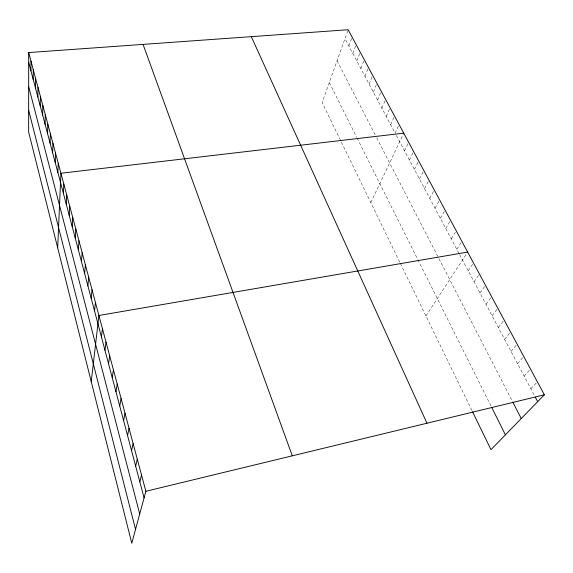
<?xml version="1.0" encoding="UTF-8"?>
<svg xmlns="http://www.w3.org/2000/svg" width="573" height="573" viewBox="0 0 573 573"><rect width="100%" height="100%" fill="white"/><g stroke="black" fill="none" stroke-linecap="round" stroke-linejoin="round"><path stroke-width="0.43" stroke-dasharray="2.87 2.15" d="M347.861 30.541L322.141 102.56L399.983 262.606M348.878 45.99L352.116 37.102M352.825 53.432L356.127 44.565M356.821 60.967L360.188 52.122M360.875 68.588L364.299 59.771M364.972 76.309L368.46 67.514M369.119 84.131L372.672 75.357M373.324 92.045L376.941 83.3M377.578 100.06L381.267 91.343M381.89 108.175L385.643 99.494M386.252 116.398L390.077 107.745M390.671 124.728L394.575 116.111M398.407 126.139L395.148 133.165L344.975 38.642M370.81 202.627L403.736 133.158M404.524 150.814L408.656 142.312M409.423 160.053L413.642 151.587M414.394 169.415L418.698 160.992M419.436 178.912L423.827 170.539M424.55 188.538L429.027 180.216M429.736 198.308L434.305 190.035M434.993 208.221L439.663 199.998M440.336 218.277L445.092 210.112M445.751 228.477L450.607 220.369M451.245 238.834L456.201 230.783M456.824 249.334L461.881 241.355M425.947 315.981L467.654 252.084M468.227 270.828L473.506 262.978M474.064 281.816L479.451 274.037M479.988 292.975L485.489 285.275M486.004 304.306L491.62 296.678M492.107 315.809L497.844 308.267M498.317 327.498L504.176 320.042M504.612 339.366L510.6 332.003M511.016 351.428L517.133 344.158M517.526 363.683L523.772 356.506M524.137 376.139L530.519 369.062M530.856 388.795L537.374 381.826M396.387 135.493L459.252 253.911M459.653 254.67L534.867 396.358M337.053 60.802L375.601 135.665M376.748 137.878L437.765 256.389M438.975 258.738L512.391 401.308M329.303 82.512L356.714 137.355M357.108 138.136L417.094 258.151M417.86 259.669L491.211 406.422M400.369 263.394L472.152 410.977"/><path stroke-width="0.86" d="M28.693 52.566L28.65 132.062L131.776 543.268L145.864 491.283L28.693 52.566L348.155 29.732L544.35 394.804L490.975 449.676L472.532 411.751M30.935 70.859L30.971 61.075M33.213 79.454L33.277 69.705M35.526 88.178L35.612 78.451M37.868 97.016L37.983 87.332M40.246 105.984L40.382 96.328M42.653 115.073L42.825 105.461M45.095 124.298L45.296 114.722M47.573 133.652L47.81 124.126M50.087 143.143L50.352 133.659M52.637 152.769L52.938 143.336M55.23 162.546L55.56 153.156M57.859 172.459L58.224 163.126M57.68 247.823L60.924 173.247L403.736 133.158M63.374 193.273L63.811 184.055M66.26 204.189L66.747 195.035M69.204 215.283L69.727 206.201M72.191 226.557L72.757 217.539M75.228 238.017L75.837 229.071M78.315 249.663L78.967 240.803M81.452 261.503L82.154 252.722M84.639 273.543L85.391 264.848M87.884 285.784L88.686 277.182M91.179 298.239L92.038 289.73M94.538 310.903L95.447 302.494M91.243 381.647L98.914 315.479L467.654 252.084M101.428 336.903L102.445 328.701M104.959 350.239L106.041 342.16M108.555 363.819L109.701 355.854M112.222 377.65L113.425 369.807M115.954 391.724L117.214 384.01M119.75 406.056L121.082 398.486M123.618 420.654L125.021 413.226M127.557 435.523L129.032 428.246M131.568 450.672L133.122 443.552M135.658 466.107L137.284 459.152M139.826 481.843L141.531 475.06M145.864 491.283L544.35 394.804M535.275 397.118L537.682 401.659M512.785 402.081L521.258 418.541M491.613 407.217L505.415 434.835M251.303 36.651L426.957 423.225M143.064 44.393L292.287 455.829M28.693 62.378L144.074 497.88M28.679 86.688L139.705 514.002M28.664 110.338L135.536 529.395"/></g></svg>
